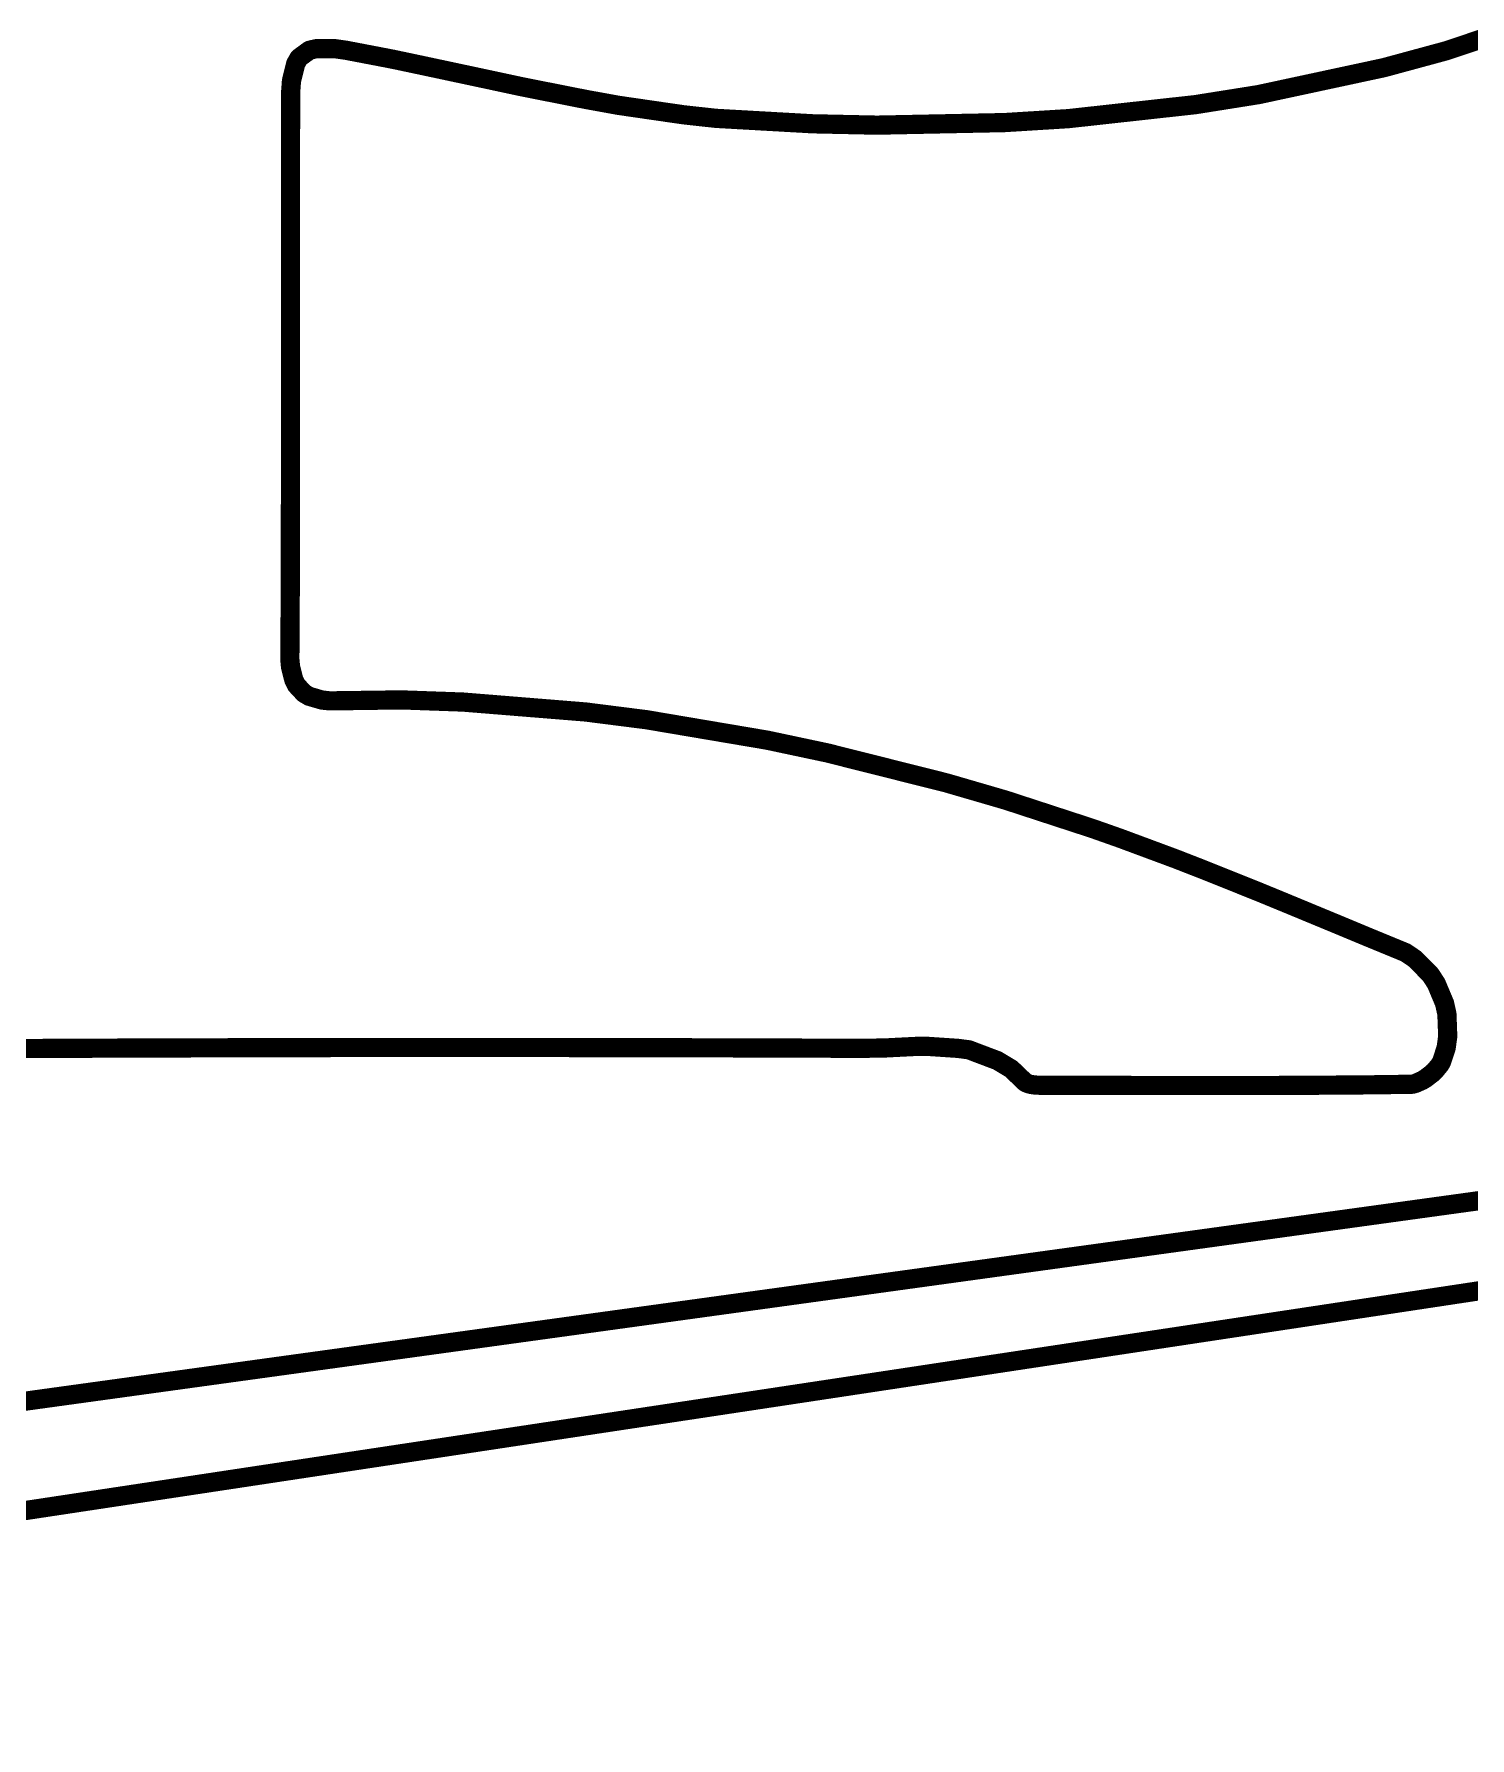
# Model space of a CAD drawing. Extents: x -64 to 81, y -144 to 13.
# Drawn here: x 2.7 to 33.05, y -143.71 to -107.69 of the extents above; entities that cross this region are included whole.
import ezdxf

# ---------------------------------------------------------------- set-up
doc = ezdxf.new("R2010")
doc.units = 0
for name, color, linetype in [('1', 12, 'CONTINUOUS'), ('16', 132, 'CONTINUOUS'), ('20', 31, 'CONTINUOUS')]:
    doc.layers.add(name, color=color, linetype=linetype)

msp = doc.modelspace()

# ---------------------------------------------------------------- linework, layer by layer
at = {"layer": '1', "const_width": 0.4064}
msp.add_lwpolyline([(81.28, -127), (-27.94, -143.51)], dxfattribs=at)
at = {"layer": '16', "const_width": 0.4064}
msp.add_lwpolyline([(-29.21, -140.97), (81.28, -125.73)], dxfattribs=at)
at = {"layer": '20', "const_width": 0.4064}
for points in [[(33.8612, -107.6078), (32.5526, -108.0465)], [(8.3003, -108.1967), (8.2288, -108.3216)], [(8.4093, -108.1169), (8.3003, -108.1967)], [(8.5182, -108.0372), (8.4093, -108.1169)], [(8.6646, -108.0028), (8.5182, -108.0372)], [(8.8587, -108.0026), (8.6646, -108.0028)], [(9.0529, -108.0025), (8.8587, -108.0026)], [(9.2949, -108.0367), (9.0529, -108.0025)], [(9.5951, -108.0942), (9.2949, -108.0367)], [(10.2771, -108.2249), (9.5951, -108.0942)], [(10.9587, -108.3693), (10.2771, -108.2249)], [(32.5526, -108.0465), (31.2343, -108.4041)], [(8.1844, -108.5028), (8.1399, -108.6839)], [(8.2288, -108.3216), (8.1844, -108.5028)], [(12.3224, -108.6603), (10.9587, -108.3693)], [(31.2343, -108.4041), (28.5815, -108.974)], [(8.1224, -108.9213), (8.1216, -109.2258)], [(8.1399, -108.6839), (8.1224, -108.9213)], [(13.0046, -108.807), (12.3224, -108.6603)], [(14.3706, -109.0773), (13.0046, -108.807)], [(28.5815, -108.974), (27.247, -109.1862)], [(8.1216, -109.2258), (8.1189, -110.1834)], [(15.0543, -109.201), (14.3706, -109.0773)], [(15.7393, -109.3006), (15.0543, -109.201)], [(16.4245, -109.4001), (15.7393, -109.3006)], [(27.247, -109.1862), (24.5654, -109.4818)], [(17.1107, -109.4756), (16.4245, -109.4001)], [(17.7991, -109.5144), (17.1107, -109.4756)], [(19.1583, -109.591), (17.7991, -109.5144)], [(20.5146, -109.6198), (19.1583, -109.591)], [(21.8665, -109.5925), (20.5146, -109.6198)], [(23.2182, -109.5652), (21.8665, -109.5925)], [(24.5654, -109.4818), (23.2182, -109.5652)], [(8.1189, -110.1834), (8.1181, -111.141)], [(8.1181, -111.141), (8.118, -112.0986)], [(8.118, -112.0986), (8.118, -113.0562)], [(8.118, -113.0562), (8.1188, -114.0137)], [(8.1188, -114.0137), (8.1194, -115.9289)], [(8.1194, -115.9289), (8.1193, -116.8865)], [(8.1193, -116.8865), (8.1159, -118.8017)], [(8.1159, -118.8017), (8.1126, -119.7592)], [(8.1126, -119.7592), (8.1066, -120.7168)], [(8.1066, -120.7168), (8.1052, -120.909)], [(8.1052, -120.909), (8.1198, -121.0727)], [(8.1198, -121.0727), (8.1901, -121.3473)], [(8.1901, -121.3473), (8.2455, -121.4581)], [(8.2455, -121.4581), (8.407, -121.6311)], [(8.407, -121.6311), (8.513, -121.6932)], [(8.513, -121.6932), (8.7847, -121.7728)], [(8.7847, -121.7728), (8.9505, -121.7903)], [(8.9505, -121.7903), (9.1508, -121.7875)], [(9.1508, -121.7875), (10.4646, -121.7695)], [(10.4646, -121.7695), (11.7689, -121.8156)], [(11.7689, -121.8156), (13.064, -121.9204)], [(13.064, -121.9204), (14.359, -122.0252)], [(14.359, -122.0252), (15.6448, -122.1886)], [(15.6448, -122.1886), (18.1987, -122.6213)], [(18.1987, -122.6213), (19.4668, -122.8907)], [(19.4668, -122.8907), (21.9856, -123.5243)], [(21.9856, -123.5243), (23.2366, -123.8886)], [(23.2366, -123.8886), (24.4792, -124.2946)], [(24.4792, -124.2946), (25.0724, -124.4884)], [(25.0724, -124.4884), (25.6612, -124.6961)], [(25.6612, -124.6961), (26.8325, -125.1308)], [(26.8325, -125.1308), (27.415, -125.3579)], [(27.415, -125.3579), (28.5762, -125.8231)], [(28.5762, -125.8231), (29.1548, -126.0611)], [(29.1548, -126.0611), (29.7329, -126.3006)], [(29.7329, -126.3006), (30.3109, -126.54)], [(30.3109, -126.54), (30.8883, -126.7807)], [(30.8883, -126.7807), (31.4662, -127.0186)], [(31.4662, -127.0186), (31.6933, -127.1121)], [(31.6933, -127.1121), (31.8893, -127.2456)], [(31.8893, -127.2456), (32.0505, -127.4082)], [(32.0505, -127.4082), (32.2118, -127.5709)], [(32.2118, -127.5709), (32.3383, -127.7626)], [(32.3383, -127.7626), (32.5151, -128.1826)], [(32.5151, -128.1826), (32.5654, -128.4108)], [(32.5654, -128.4108), (32.5738, -128.6464)], [(32.5738, -128.6464), (32.5823, -128.8819)], [(2.984, -129.1372), (1.4467, -129.1462)], [(4.521, -129.1305), (2.984, -129.1372)], [(6.0583, -129.1259), (4.521, -129.1305)], [(7.5954, -129.1213), (6.0583, -129.1259)], [(9.1326, -129.1187), (7.5954, -129.1213)], [(10.6698, -129.1181), (9.1326, -129.1187)], [(12.207, -129.1174), (10.6698, -129.1181)], [(13.7442, -129.1185), (12.207, -129.1174)], [(16.8185, -129.1241), (13.7442, -129.1185)], [(18.3557, -129.1286), (16.8185, -129.1241)], [(19.8928, -129.1344), (18.3557, -129.1286)], [(20.2111, -129.1356), (19.8928, -129.1344)], [(20.6883, -129.1277), (20.2111, -129.1356)], [(21.0127, -129.1113), (20.6883, -129.1277)], [(21.337, -129.095), (21.0127, -129.1113)], [(21.5891, -129.0935), (21.337, -129.095)], [(21.9079, -129.1148), (21.5891, -129.0935)], [(22.2269, -129.1362), (21.9079, -129.1148)], [(22.4596, -129.1667), (22.2269, -129.1362)], [(32.5491, -129.1248), (32.4706, -129.3641)], [(32.5823, -128.8819), (32.5491, -129.1248)], [(22.7618, -129.2809), (22.4596, -129.1667)], [(23.0638, -129.3952), (22.7618, -129.2809)], [(23.3545, -129.5697), (23.0638, -129.3952)], [(32.4133, -129.4854), (32.3634, -129.546)], [(32.4511, -129.423), (32.4133, -129.4854)], [(32.4706, -129.3641), (32.4511, -129.423)], [(23.6283, -129.8322), (23.3545, -129.5697)], [(23.6486, -129.8518), (23.6283, -129.8322)], [(23.6749, -129.8668), (23.6486, -129.8518)], [(23.7047, -129.8783), (23.6749, -129.8668)], [(31.9754, -129.8439), (31.9049, -129.8755)], [(32.0459, -129.8124), (31.9754, -129.8439)], [(32.118, -129.7682), (32.0459, -129.8124)], [(32.1849, -129.7167), (32.118, -129.7682)], [(32.2518, -129.6653), (32.1849, -129.7167)], [(32.3135, -129.6066), (32.2518, -129.6653)], [(32.3634, -129.546), (32.3135, -129.6066)], [(23.7346, -129.8898), (23.7047, -129.8783)], [(23.768, -129.8978), (23.7346, -129.8898)], [(23.803, -129.9034), (23.768, -129.8978)], [(23.8381, -129.9089), (23.803, -129.9034)], [(23.8746, -129.9121), (23.8381, -129.9089)], [(23.9106, -129.9138), (23.8746, -129.9121)], [(23.9466, -129.9156), (23.9106, -129.9138)], [(23.982, -129.916), (23.9466, -129.9156)], [(24.0147, -129.916), (23.982, -129.916)], [(24.6615, -129.9171), (24.0147, -129.916)], [(25.3083, -129.9188), (24.6615, -129.9171)], [(25.955, -129.9201), (25.3083, -129.9188)], [(26.6018, -129.9214), (25.955, -129.9201)], [(27.2486, -129.9222), (26.6018, -129.9214)], [(28.542, -129.9213), (27.2486, -129.9222)], [(29.1888, -129.9195), (28.542, -129.9213)], [(30.4822, -129.9113), (29.1888, -129.9195)], [(31.1288, -129.9049), (30.4822, -129.9113)], [(31.7755, -129.8953), (31.1288, -129.9049)], [(31.8361, -129.8944), (31.7755, -129.8953)], [(31.9049, -129.8755), (31.8361, -129.8944)]]:
    msp.add_lwpolyline(points, dxfattribs=at)
at = {"layer": '20', "const_width": 0.2032}
for points in [[(8.2403, -108.1147, 1), (8.3604, -108.2787)], [(8.3885, -108.2472, 1), (8.2122, -108.1462)], [(8.3492, -108.0349, 1), (8.4693, -108.1989)], [(8.4693, -108.1989, 1), (8.3492, -108.0349)], [(8.4949, -107.9383, 1), (8.5414, -108.1361)], [(8.5782, -108.1192, 1), (8.4581, -107.9552)], [(8.6644, -107.9012, 1), (8.6647, -108.1044)], [(8.6878, -108.1017, 1), (8.6413, -107.9039)], [(8.8586, -107.901, 1), (8.8587, -108.1042)], [(8.8588, -108.1042, 1), (8.8585, -107.901)], [(9.0671, -107.9019, 1), (9.0386, -108.1031)], [(9.0529, -108.1041, 1), (9.0528, -107.9009)], [(9.314, -107.9369, 1), (9.2757, -108.1365)], [(9.2806, -108.1373, 1), (9.3091, -107.9361)], [(9.6142, -107.9944, 1), (9.5759, -108.194)], [(9.5759, -108.194, 1), (9.6142, -107.9944)], [(10.2981, -108.1255, 1), (10.256, -108.3243)], [(10.2579, -108.3247, 1), (10.2962, -108.1251)], [(32.5204, -107.9502, 1), (32.5849, -108.1428)], [(32.5792, -108.1446, 1), (32.5261, -107.9484)], [(8.0857, -108.4786, 1), (8.283, -108.527)], [(8.283, -108.527, 1), (8.0857, -108.4786)], [(8.1407, -108.2711, 1), (8.317, -108.3721)], [(8.3275, -108.3458, 1), (8.1302, -108.2974)], [(10.9799, -108.2699, 1), (10.9374, -108.4687)], [(10.9376, -108.4687, 1), (10.9797, -108.2699)], [(31.2077, -108.306, 1), (31.2608, -108.5022)], [(31.2556, -108.5034, 1), (31.2129, -108.3048)], [(8.2239, -108.9216, 1), (8.0208, -108.921)], [(8.0412, -108.6597, 1), (8.2385, -108.7081)], [(8.2412, -108.6914, 1), (8.0385, -108.6764)], [(12.3438, -108.561, 1), (12.3011, -108.7596)], [(12.3012, -108.7597, 1), (12.3437, -108.5609)], [(13.0244, -108.7073, 1), (12.9849, -108.9067)], [(12.9833, -108.9063, 1), (13.026, -108.7077)], [(28.5601, -108.8747, 1), (28.6028, -109.0733)], [(28.5974, -109.0743, 1), (28.5655, -108.8737)], [(8.2231, -109.2261, 1), (8.02, -109.2255)], [(8.02, -109.2255, 1), (8.2231, -109.2261)], [(8.021, -108.9138, 1), (8.2237, -108.9288)], [(14.3886, -108.9773, 1), (14.3525, -109.1773)], [(14.3508, -109.177, 1), (14.3903, -108.9776)], [(15.0689, -109.1005, 1), (15.0396, -109.3015)], [(15.0362, -109.301, 1), (15.0723, -109.101)], [(15.754, -109.2001, 1), (15.7247, -109.4011)], [(15.7247, -109.4011, 1), (15.754, -109.2001)], [(27.231, -109.0859, 1), (27.2629, -109.2865)], [(27.2581, -109.2872, 1), (27.2358, -109.0852)], [(16.4356, -109.2991, 1), (16.4133, -109.5011)], [(16.4098, -109.5006, 1), (16.4391, -109.2996)], [(17.1165, -109.3742, 1), (17.105, -109.577)], [(17.0996, -109.5766, 1), (17.1219, -109.3746)], [(17.8048, -109.413, 1), (17.7933, -109.6158)], [(17.7933, -109.6158, 1), (17.8048, -109.413)], [(19.1604, -109.4894, 1), (19.1561, -109.6926)], [(19.1525, -109.6924, 1), (19.164, -109.4896)], [(20.5126, -109.5182, 1), (20.5167, -109.7214)], [(20.5125, -109.7214, 1), (20.5168, -109.5182)], [(21.8644, -109.4909, 1), (21.8685, -109.6941)], [(21.8685, -109.6941, 1), (21.8644, -109.4909)], [(23.2119, -109.4638, 1), (23.2244, -109.6666)], [(23.2202, -109.6668, 1), (23.2161, -109.4636)], [(24.5542, -109.3808, 1), (24.5765, -109.5828)], [(24.5716, -109.5832, 1), (24.5591, -109.3804)], [(8.2204, -110.1835, 1), (8.0173, -110.1833)], [(8.0173, -110.1831, 1), (8.2204, -110.1837)], [(8.2196, -111.141, 1), (8.0165, -111.141)], [(8.0165, -111.1409, 1), (8.2196, -111.1411)], [(8.2195, -112.0986, 1), (8.0164, -112.0986)], [(8.0164, -112.0986, 1), (8.2195, -112.0986)], [(8.2195, -113.0561, 1), (8.0164, -113.0563)], [(8.0164, -113.0562, 1), (8.2195, -113.0562)], [(8.2203, -114.0137, 1), (8.0172, -114.0137)], [(8.0172, -114.0138, 1), (8.2203, -114.0136)], [(8.2209, -115.9289, 1), (8.0178, -115.9289)], [(8.0178, -115.9289, 1), (8.2209, -115.9289)], [(8.2208, -116.8867, 1), (8.0177, -116.8863)], [(8.0177, -116.8865, 1), (8.2208, -116.8865)], [(8.2174, -118.8021, 1), (8.0143, -118.8013)], [(8.0143, -118.8015, 1), (8.2174, -118.8019)], [(8.2141, -119.7598, 1), (8.011, -119.7586)], [(8.011, -119.7588, 1), (8.2141, -119.7596)], [(8.2081, -120.7175, 1), (8.005, -120.7161)], [(8.005, -120.7162, 1), (8.2081, -120.7174)], [(8.2064, -120.9, 1), (8.0041, -120.918)], [(8.0037, -120.9083, 1), (8.2068, -120.9097)], [(8.2183, -121.0475, 1), (8.0214, -121.0979)], [(8.0187, -121.0817, 1), (8.221, -121.0637)], [(8.2809, -121.3018, 1), (8.0992, -121.3928)], [(8.0916, -121.3725, 1), (8.2885, -121.3221)], [(8.3198, -121.3888, 1), (8.1713, -121.5274)], [(8.1547, -121.5036, 1), (8.3364, -121.4126)], [(8.4584, -121.5434, 1), (8.3557, -121.7188)], [(8.3328, -121.7004, 1), (8.4813, -121.5618)], [(8.5416, -121.5957, 1), (8.4845, -121.7907)], [(8.4617, -121.7809, 1), (8.5644, -121.6055)], [(8.7953, -121.6718, 1), (8.774, -121.8738)], [(8.7561, -121.8703, 1), (8.8132, -121.6753)], [(8.949, -121.6887, 1), (8.9519, -121.8919)], [(8.9398, -121.8913, 1), (8.9611, -121.6893)], [(9.1494, -121.6859, 1), (9.1521, -121.8891)], [(9.1522, -121.8891, 1), (9.1493, -121.6859)], [(10.4681, -121.668, 1), (10.461, -121.871)], [(10.4659, -121.8711, 1), (10.4632, -121.6679)], [(11.777, -121.7143, 1), (11.7607, -121.9169)], [(11.7653, -121.9171, 1), (11.7724, -121.7141)], [(13.0721, -121.8191, 1), (13.0558, -122.0217)], [(13.0558, -122.0217, 1), (13.0721, -121.8191)], [(14.3718, -121.9244, 1), (14.3461, -122.126)], [(14.3508, -122.1265, 1), (14.3671, -121.9239)], [(15.6618, -122.0884, 1), (15.6279, -122.2888)], [(15.632, -122.2894, 1), (15.6577, -122.0878)], [(18.2198, -122.5219, 1), (18.1775, -122.7207)], [(18.1817, -122.7215, 1), (18.2156, -122.5211)], [(19.4915, -122.7922, 1), (19.442, -122.9892)], [(19.4456, -122.9901, 1), (19.4879, -122.7913)], [(22.0141, -123.4268, 1), (21.9572, -123.6218)], [(21.9609, -123.6228, 1), (22.0104, -123.4258)], [(23.2681, -123.792, 1), (23.205, -123.9852)], [(23.2081, -123.9861, 1), (23.265, -123.7911)], [(24.5107, -124.198, 1), (24.4476, -124.3912)], [(24.4476, -124.3912, 1), (24.5107, -124.198)], [(25.1061, -124.3926, 1), (25.0386, -124.5842)], [(25.0408, -124.585, 1), (25.1039, -124.3918)], [(25.6965, -124.6008, 1), (25.6258, -124.7914)], [(25.6274, -124.7919, 1), (25.6949, -124.6003)], [(26.8694, -125.0361, 1), (26.7955, -125.2255)], [(26.7971, -125.2261, 1), (26.8678, -125.0355)], [(27.4527, -125.2636, 1), (27.3772, -125.4522)], [(27.378, -125.4526, 1), (27.4519, -125.2632)], [(28.6148, -125.7291, 1), (28.5375, -125.9171)], [(28.5384, -125.9174, 1), (28.6139, -125.7288)], [(29.1937, -125.9672, 1), (29.116, -126.155)], [(29.1162, -126.1551, 1), (29.1935, -125.9671)], [(29.7717, -126.2067, 1), (29.694, -126.3945)], [(29.694, -126.3945, 1), (29.7717, -126.2067)], [(30.3499, -126.4462, 1), (30.2718, -126.6338)], [(30.272, -126.6339, 1), (30.3497, -126.4461)], [(30.9269, -126.6867, 1), (30.8496, -126.8747)], [(30.8492, -126.8745, 1), (30.9273, -126.6869)], [(31.5048, -126.9247, 1), (31.4275, -127.1125)], [(31.4275, -127.1126, 1), (31.5048, -126.9246)], [(31.7504, -127.0281, 1), (31.6361, -127.1961)], [(31.6546, -127.206, 1), (31.7319, -127.0182)], [(31.9614, -127.1741, 1), (31.8171, -127.3171)], [(31.8321, -127.3296, 1), (31.9464, -127.1616)], [(32.1226, -127.3367, 1), (31.9783, -127.4797)], [(31.9783, -127.4797, 1), (32.1226, -127.3367)], [(32.2965, -127.5149, 1), (32.127, -127.6269)], [(32.1396, -127.6424, 1), (32.2839, -127.4994)], [(32.432, -127.7232, 1), (32.2447, -127.802)], [(32.2536, -127.8186, 1), (32.4231, -127.7066)], [(32.6144, -128.1608, 1), (32.4159, -128.2044)], [(32.4215, -128.222, 1), (32.6088, -128.1432)], [(32.6669, -128.4072, 1), (32.4638, -128.4144)], [(32.4661, -128.4326, 1), (32.6646, -128.389)], [(32.6753, -128.6427, 1), (32.4722, -128.6501)], [(32.4722, -128.65, 1), (32.6753, -128.6428)], [(2.9835, -129.0356, 1), (2.9844, -129.2388)], [(2.9845, -129.2388, 1), (2.9834, -129.0356)], [(4.5207, -129.0289, 1), (4.5214, -129.2321)], [(4.5215, -129.2321, 1), (4.5206, -129.0289)], [(6.0579, -129.0243, 1), (6.0586, -129.2275)], [(6.0586, -129.2275, 1), (6.0579, -129.0243)], [(7.5952, -129.0197, 1), (7.5955, -129.2229)], [(7.5957, -129.2229, 1), (7.595, -129.0197)], [(9.1325, -129.0171, 1), (9.1326, -129.2203)], [(9.1327, -129.2203, 1), (9.1324, -129.0171)], [(10.6697, -129.0165, 1), (10.6698, -129.2197)], [(10.6698, -129.2197, 1), (10.6697, -129.0165)], [(12.207, -129.0158, 1), (12.2069, -129.219)], [(12.207, -129.219, 1), (12.2069, -129.0158)], [(13.7443, -129.0169, 1), (13.744, -129.2201)], [(13.7441, -129.2201, 1), (13.7442, -129.0169)], [(16.8187, -129.0225, 1), (16.8182, -129.2257)], [(16.8183, -129.2257, 1), (16.8186, -129.0225)], [(18.356, -129.027, 1), (18.3553, -129.2302)], [(18.3554, -129.2302, 1), (18.3559, -129.027)], [(19.8932, -129.0328, 1), (19.8925, -129.236)], [(19.8925, -129.236, 1), (19.8932, -129.0328)], [(20.2095, -129.034, 1), (20.2128, -129.2372)], [(20.2108, -129.2372, 1), (20.2115, -129.034)], [(20.6831, -129.0262, 1), (20.6934, -129.2292)], [(20.6899, -129.2293, 1), (20.6866, -129.0261)], [(21.0075, -129.0098, 1), (21.0178, -129.2128)], [(21.0178, -129.2128, 1), (21.0075, -129.0098)], [(21.3363, -128.9934, 1), (21.3376, -129.1966)], [(21.3421, -129.1965, 1), (21.3318, -128.9935)], [(21.5958, -128.9921, 1), (21.5823, -129.1949)], [(21.5897, -129.1951, 1), (21.5884, -128.9919)], [(21.9148, -129.0134, 1), (21.9011, -129.2162)], [(21.9012, -129.2162, 1), (21.9147, -129.0134)], [(22.24, -129.0355, 1), (22.2137, -129.2369)], [(22.22, -129.2376, 1), (22.2337, -129.0348)], [(32.6456, -129.1565, 1), (32.4525, -129.0931)], [(32.4807, -128.8856, 1), (32.6838, -128.8782)], [(32.6829, -128.8957, 1), (32.4816, -128.8681)], [(22.4956, -129.0717, 1), (22.4237, -129.2617)], [(22.4465, -129.2674, 1), (22.4728, -129.066)], [(22.7977, -129.1859, 1), (22.7258, -129.3759)], [(22.7258, -129.3759, 1), (22.7977, -129.1859)], [(23.116, -129.3081, 1), (23.0115, -129.4823)], [(23.0278, -129.4902, 1), (23.0997, -129.3002)], [(32.4917, -129.55, 1), (32.3348, -129.4208)], [(32.3546, -129.3912, 1), (32.5477, -129.4548)], [(32.538, -129.4757, 1), (32.3643, -129.3703)], [(32.374, -129.3324, 1), (32.5671, -129.3958)], [(32.5671, -129.3959, 1), (32.374, -129.3323)], [(32.4484, -129.111, 1), (32.6497, -129.1386)], [(23.4249, -129.4964, 1), (23.2842, -129.643)], [(23.3023, -129.6568, 1), (23.4068, -129.4826)], [(23.6986, -129.7589, 1), (23.5579, -129.9055)], [(23.6991, -129.7636, 1), (23.5982, -129.94)], [(23.5579, -129.9055, 1), (23.6986, -129.7589)], [(23.7114, -129.772, 1), (23.6383, -129.9616)], [(31.9339, -129.7511, 1), (32.0168, -129.9367)], [(32.0169, -129.9366, 1), (31.9338, -129.7512)], [(31.9927, -129.7258, 1), (32.099, -129.899)], [(32.0873, -129.9052, 1), (32.0044, -129.7196)], [(32.056, -129.6877, 1), (32.1799, -129.8487)], [(32.1711, -129.8548, 1), (32.0648, -129.6816)], [(32.1229, -129.6361, 1), (32.2468, -129.7973)], [(32.2468, -129.7972, 1), (32.1229, -129.6362)], [(32.1818, -129.5916, 1), (32.3217, -129.739)], [(32.3137, -129.7459, 1), (32.1898, -129.5847)], [(32.2351, -129.5421, 1), (32.392, -129.6711)], [(32.3835, -129.6803, 1), (32.2436, -129.5329)], [(32.2849, -129.4814, 1), (32.4418, -129.6106)], [(32.4418, -129.6105, 1), (32.2849, -129.4815)], [(32.3264, -129.4327, 1), (32.5001, -129.5381)], [(23.5783, -129.9251, 1), (23.719, -129.7785)], [(23.7411, -129.7835, 1), (23.6682, -129.9731)], [(23.6244, -129.955, 1), (23.7253, -129.7786)], [(23.7582, -129.791, 1), (23.7109, -129.9886)], [(23.784, -129.7975, 1), (23.7519, -129.9981)], [(23.6681, -129.9731, 1), (23.7412, -129.7835)], [(23.6981, -129.9846, 1), (23.771, -129.795)], [(23.8187, -129.803, 1), (23.7872, -130.0038)], [(23.8469, -129.8077, 1), (23.8292, -130.0101)], [(23.7443, -129.9966, 1), (23.7916, -129.799)], [(23.8793, -129.8106, 1), (23.8698, -130.0136)], [(23.7869, -130.0037, 1), (23.819, -129.8031)], [(23.9156, -129.8123, 1), (23.9055, -130.0153)], [(23.8223, -130.0093, 1), (23.8538, -129.8085)], [(23.9477, -129.814, 1), (23.9454, -130.0172)], [(23.8657, -130.0133, 1), (23.8834, -129.8109)], [(23.982, -129.8144, 1), (23.982, -130.0176)], [(23.9058, -130.0153, 1), (23.9153, -129.8123)], [(24.0149, -129.8144, 1), (24.0146, -130.0176)], [(23.9415, -130.0171, 1), (23.9516, -129.8141)], [(23.9808, -130.0176, 1), (23.9831, -129.8144)], [(24.0147, -130.0176, 1), (24.0147, -129.8144)], [(24.6617, -129.8155, 1), (24.6612, -130.0187)], [(24.6613, -130.0187, 1), (24.6616, -129.8155)], [(25.3085, -129.8172, 1), (25.308, -130.0204)], [(25.308, -130.0204, 1), (25.3085, -129.8172)], [(25.9553, -129.8185, 1), (25.9548, -130.0217)], [(25.9548, -130.0217, 1), (25.9553, -129.8185)], [(26.6019, -129.8198, 1), (26.6016, -130.023)], [(26.6015, -130.023, 1), (26.602, -129.8198)], [(27.2485, -129.8206, 1), (27.2486, -130.0238)], [(27.2484, -130.0238, 1), (27.2487, -129.8206)], [(28.5418, -129.8197, 1), (28.5423, -130.0229)], [(28.5421, -130.0229, 1), (28.542, -129.8197)], [(29.1881, -129.8179, 1), (29.1894, -130.0211)], [(29.189, -130.0211, 1), (29.1885, -129.8179)], [(30.4811, -129.8097, 1), (30.4832, -130.0129)], [(30.4828, -130.0129, 1), (30.4815, -129.8097)], [(31.1273, -129.8033, 1), (31.1304, -130.0065)], [(31.1299, -130.0065, 1), (31.1278, -129.8033)], [(31.7739, -129.7937, 1), (31.777, -129.9969)], [(31.8091, -129.7964, 1), (31.863, -129.9924)], [(31.777, -129.9969, 1), (31.7739, -129.7937)], [(31.8633, -129.7828, 1), (31.9464, -129.9682)], [(31.8376, -129.996, 1), (31.8345, -129.7928)], [(31.9318, -129.9735, 1), (31.8779, -129.7775)]]:
    msp.add_lwpolyline(points, format="xyb", dxfattribs=at)

doc.saveas('drawing.dxf')
